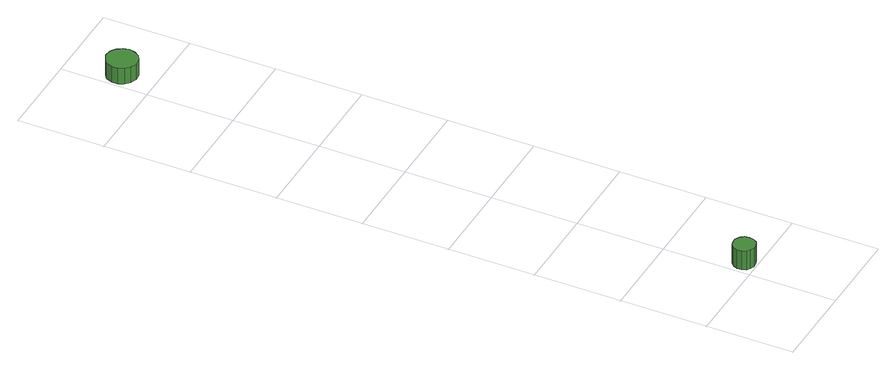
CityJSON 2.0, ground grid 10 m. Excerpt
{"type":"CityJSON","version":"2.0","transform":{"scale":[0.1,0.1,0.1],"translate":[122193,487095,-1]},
"CityObjects":{
"tree1":{"type":"SolitaryVegetationObject","attributes":{"function":"something"},"geometry":[{"type":"MultiSurface","lod":"1","boundaries":[[[0,1,2,3,4,5,6,7,8,9,10,11,12,13,14]],[[15,16,17,18,19,20,21,22,23,24,25,26,27,28,29]],[[0,29,28,1]],[[1,28,27,2]],[[2,27,26,3]],[[3,26,25,4]],[[4,25,24,5]],[[5,24,23,6]],[[6,23,22,7]],[[7,22,21,8]],[[8,21,20,9]],[[9,20,19,10]],[[10,19,18,11]],[[11,18,17,12]],[[12,17,16,13]],[[13,16,15,14]],[[14,15,29,0]]]}]},
"tree2":{"type":"SolitaryVegetationObject","attributes":{"function":"something"},"geometry":[{"type":"MultiSurface","lod":"1","boundaries":[[[30,31,32,33,34,35,36,37,38,39,40,41,42,43,44]],[[45,46,47,48,49,50,51,52,53,54,55,56,57,58,59]],[[30,59,58,31]],[[31,58,57,32]],[[32,57,56,33]],[[33,56,55,34]],[[34,55,54,35]],[[35,54,53,36]],[[36,53,52,37]],[[37,52,51,38]],[[38,51,50,39]],[[39,50,49,40]],[[40,49,48,41]],[[41,48,47,42]],[[42,47,46,43]],[[43,46,45,44]],[[44,45,59,30]]]}]}
},
"vertices":[
[30,15,27],[29,20,27],[26,24,27],[21,27,27],[16,27,27],[11,26,27],[7,22,27],[5,17,27],[5,12,27],[7,7,27],[11,4,27],[16,2,27],[21,3,27],[26,5,27],[29,10,27],[29,10,3],[26,5,3],[21,3,3],[16,2,3],[11,4,3],[7,7,3],[5,12,3],[5,17,3],[7,22,3],[11,26,3],[16,27,3],[21,27,3],[26,24,3],[29,20,3],[30,15,3],
[38,739,24],[36,746,24],[32,752,24],[26,756,24],[18,757,24],[11,754,24],[6,750,24],[3,743,24],[3,735,24],[6,729,24],[11,724,24],[18,721,24],[26,722,24],[32,726,24],[36,732,24],[36,732,4],[32,726,4],[26,722,4],[18,721,4],[11,724,4],[6,729,4],[3,735,4],[3,743,4],[6,750,4],[11,754,4],[18,757,4],[26,756,4],[32,752,4],[36,746,4],[38,739,4]
]}
